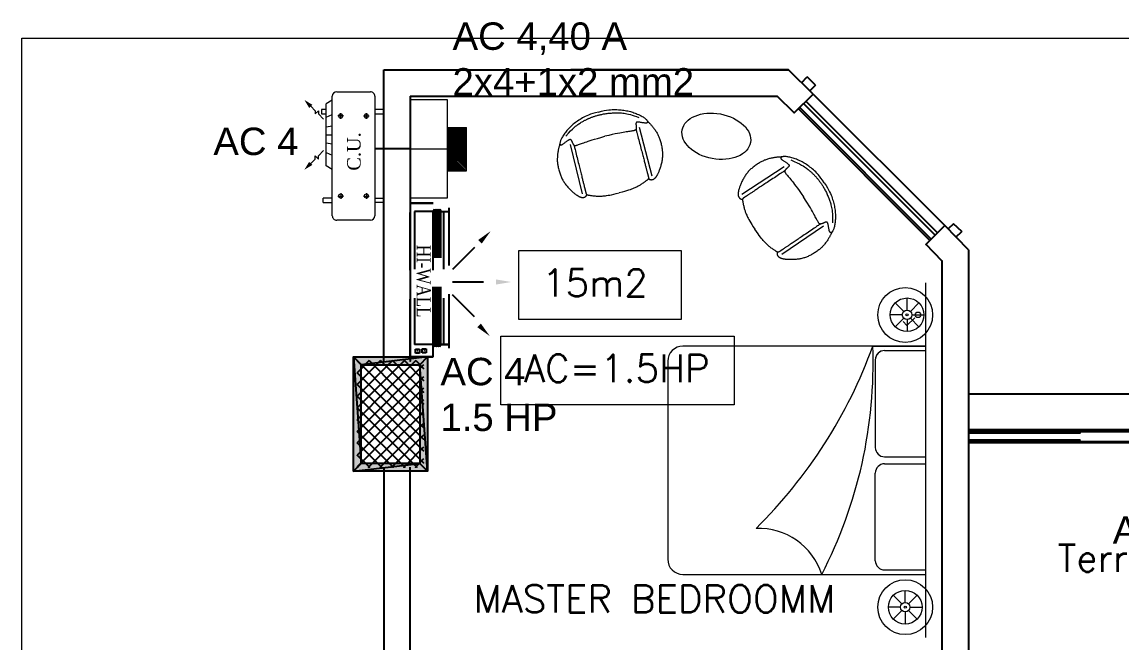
# Model space of a CAD drawing. Header units: inches. Extents: x 14 to 158, y 51 to 94.
# Drawn here: x 86.64 to 94.66, y 88.62 to 93.15 of the extents above; entities that cross this region are included whole.
import ezdxf

# ---------------------------------------------------------------- set-up
doc = ezdxf.new("R2010")
doc.units = ezdxf.units.IN
doc.header["$LTSCALE"] = 0.6
doc.header["$MEASUREMENT"] = 0
doc.linetypes.add('DASHED', pattern=[0.75, 0.5, -0.25])
doc.layers.get('0').update_dxf_attribs({"color": 253, "lineweight": 0})
for name, color, linetype, lineweight in [('AC-COND. UNIT', 195, 'Continuous', 0), ('ELECT', 253, 'Continuous', 0), ('fur', 253, 'Continuous', 0), ('Furniture', 253, 'Continuous', 0), ('K Furniture', 253, 'Continuous', 0), ('Layer1', 253, 'Continuous', 0), ('POWER', 4, 'Continuous', 0), ('text', 3, 'Continuous', 0)]:
    doc.layers.add(name, color=color, linetype=linetype, lineweight=lineweight)
doc.layers.add('AC-HI.WALL', color=3, linetype='DASHED')
doc.styles.add('C', font='ROMANC.SHX')
doc.styles.add('ROMANS', font='', dxfattribs={"width": 0.8})
doc.styles.add('SIMPLEX', font='SIMPLEX.SHX')
doc.styles.get("Standard").update_dxf_attribs({"font": 'arial.ttf'})
doc.styles.get('ROMANS').set_extended_font_data('Amphion')

# ---------------------------------------------------------------- blocks, each defined once
blk = doc.blocks.new('A$C7ABF570E')
at = {"layer": 'Furniture'}
for p, q in [((2.586, 0.0524), (0, 0.0524)), ((2.4874, 0.0524), (2.4296, 0.0524))]:
    blk.add_line(p, q, dxfattribs=at)
at = {"layer": 'K Furniture'}
for p, q in [((2.0143, 1.9331), (0.5718, 1.9331)), ((0.4608, 1.8221), (0.4608, 0.0467)), ((2.1252, 0.0467), (2.1252, 1.8221)), ((0.5607, 0.4183), (1.1998, 0.4183)), ((0.5607, 0.4183), (1.1998, 0.4183)), ((2.0253, 0.4183), (1.3863, 0.4183)), ((2.0253, 0.4183), (1.3863, 0.4183)), ((2.1252, 0.4366), (2.1252, 0.0467)), ((0.222, 0.2348, 0), (0.222, 0.3227, 0)), ((0.4932, 0.3508), (0.4932, 0.0524)), ((1.2673, 0.3508), (1.2673, 0.0524)), ((1.3188, 0.3508), (1.3188, 0.0524)), ((2.0929, 0.3508), (2.0929, 0.0524)), ((0.1974, 0.2246, 0), (0.1352, 0.2868, 0)), ((0.2466, 0.2246, 0), (0.3088, 0.2868, 0)), ((2.3287, 0.211), (2.2665, 0.2731)), ((2.3533, 0.2212), (2.3533, 0.3091)), ((2.3779, 0.211), (2.4401, 0.2731)), ((0.1872, 0.2, 0), (0.0993, 0.2, 0)), ((0.1974, 0.1754, 0), (0.1352, 0.1132, 0)), ((0.222, 0.1652, 0), (0.222, 0.0773, 0)), ((0.2466, 0.1754, 0), (0.3088, 0.1132, 0)), ((0.2568, 0.2, 0), (0.3447, 0.2, 0)), ((2.3185, 0.1864), (2.2306, 0.1864)), ((2.3287, 0.1617), (2.2665, 0.0996)), ((2.3779, 0.1617), (2.4401, 0.0996)), ((2.3881, 0.1864), (2.476, 0.1864)), ((2.3533, 0.1515), (2.3533, 0.0636))]:
    blk.add_line(p, q, dxfattribs=at)
for centre, radius in [((0.222, 0.2, 0), 0.2), ((0.222, 0.2, 0), 0.1227), ((2.3524, 0.2, 0), 0.2), ((2.3533, 0.1864), 0.1227), ((0.222, 0.2, 0), 0.0348), ((0.222, 0.2, 0), 0.00828), ((2.3533, 0.1864), 0.0348), ((2.3533, 0.1864), 0.00828)]:
    blk.add_circle(centre, radius, dxfattribs=at)
for centre, radius, start, end in [((0.5718, 1.8221), 0.111, 90, 180), ((2.0143, 1.8221), 0.111, 0, 90), ((0.3169, 1.2669), 0.4794, 287.4621, 2.62083), ((3.3458, 3.8037), 3.5815, 224.60229, 250.07395), ((2.0005, 3.7801), 3.3458, 242.59989, 272.13581), ((0.5607, 0.3508), 0.0675, 90, 180), ((0.5607, 0.3508), 0.0675, 90, 180), ((1.1998, 0.3508), 0.0675, 0, 90), ((1.1998, 0.3508), 0.0675, 0, 90), ((1.3863, 0.3508), 0.0675, 90, 180), ((1.3863, 0.3508), 0.0675, 90, 180), ((2.0253, 0.3508), 0.0675, 360, 90), ((2.0253, 0.3508), 0.0675, 0, 90)]:
    blk.add_arc(centre, radius, start, end, dxfattribs=at)
blk = doc.blocks.new('DCFVFD')
at = {"layer": 'fur'}
for points in [[(262.9773, -27.9732), (262.9769, -27.9729), (262.9762, -27.9724), (262.9751, -27.9716), (262.9736, -27.9705), (262.9714, -27.969), (262.9686, -27.9669), (262.9648, -27.9642), (262.9601, -27.9608), (262.9543, -27.9567), (262.9475, -27.9518), (262.94, -27.9464), (262.9319, -27.9406), (262.9233, -27.9345), (262.9146, -27.9282), (262.9058, -27.9219), (262.8971, -27.9157), (262.8887, -27.9096), (262.8805, -27.9038), (262.8727, -27.8982), (262.8652, -27.8928), (262.8579, -27.8876), (262.8509, -27.8826), (262.8442, -27.8777), (262.8377, -27.8731), (262.8315, -27.8687), (262.8256, -27.8644), (262.8198, -27.8603), (262.8144, -27.8564), (262.8092, -27.8526), (262.8042, -27.8491), (262.7994, -27.8456), (262.7948, -27.8424), (262.7905, -27.8393), (262.7864, -27.8363), (262.7825, -27.8335), (262.7788, -27.8308), (262.7752, -27.8283), (262.7719, -27.8259), (262.7687, -27.8237), (262.7658, -27.8215), (262.763, -27.8195), (262.7603, -27.8176), (262.7578, -27.8158), (262.7555, -27.8142), (262.7533, -27.8126), (262.7513, -27.8112), (262.7494, -27.8098), (262.7477, -27.8086), (262.7461, -27.8074), (262.7446, -27.8063), (262.7432, -27.8053), (262.7419, -27.8044), (262.7408, -27.8036), (262.7397, -27.8029), (262.7388, -27.8022), (262.7379, -27.8015), (262.7371, -27.801), (262.7364, -27.8005), (262.7358, -27.8), (262.7352, -27.7996), (262.7347, -27.7993), (262.7343, -27.799), (262.7339, -27.7987), (262.7336, -27.7985), (262.7333, -27.7983), (262.7331, -27.7981), (262.7328, -27.7979), (262.7326, -27.7978), (262.7324, -27.7976), (262.7321, -27.7974), (262.7318, -27.7972), (262.7315, -27.797), (262.7311, -27.7968), (262.7306, -27.7965), (262.7302, -27.7962), (262.7297, -27.7959), (262.7292, -27.7956), (262.7288, -27.7953), (262.7283, -27.7951), (262.728, -27.7948), (262.7277, -27.7947), (262.7274, -27.7945), (262.7272, -27.7944), (262.7271, -27.7944), (262.727, -27.7943), (262.7269, -27.7943), (262.7268, -27.7942), (262.7267, -27.7942), (262.7266, -27.7942), (262.7266, -27.7942), (262.7265, -27.7942), (262.7263, -27.7942), (262.7262, -27.7942), (262.726, -27.7942), (262.7257, -27.7942), (262.7254, -27.7943), (262.725, -27.7943), (262.7245, -27.7944), (262.724, -27.7945), (262.7233, -27.7947), (262.7225, -27.795), (262.7216, -27.7953), (262.7206, -27.7957), (262.7195, -27.7962), (262.7182, -27.7968), (262.7167, -27.7975), (262.715, -27.7983), (262.7131, -27.7994), (262.7109, -27.8006), (262.7085, -27.8021), (262.7057, -27.8037), (262.7026, -27.8057), (262.6991, -27.8079), (262.6953, -27.8103), (262.6913, -27.813), (262.6871, -27.8158), (262.6828, -27.8187), (262.6785, -27.8217), (262.6742, -27.8248), (262.6701, -27.8279), (262.6661, -27.831), (262.6622, -27.8341), (262.6583, -27.8374), (262.6545, -27.8408), (262.6505, -27.8444), (262.6465, -27.8483), (262.6422, -27.8526), (262.6376, -27.8573), (262.6328, -27.8624), (262.6274, -27.8683), (262.6216, -27.875), (262.615, -27.8829), (262.6077, -27.8921), (262.5995, -27.9029), (262.5903, -27.9155), (262.58, -27.9301)], [(263.0483, -27.9255), (263.0477, -27.9241), (263.047, -27.9227), (263.0463, -27.9211), (263.0455, -27.9194), (263.0446, -27.9176), (263.0437, -27.9156), (263.0427, -27.9133), (263.0415, -27.9108), (263.0402, -27.908), (263.0388, -27.905), (263.0372, -27.9017), (263.0355, -27.8981), (263.0336, -27.8944), (263.0315, -27.8904), (263.0292, -27.8863), (263.0267, -27.8819), (263.0241, -27.8774), (263.0212, -27.8728), (263.0181, -27.8682), (263.015, -27.8635), (263.0117, -27.8588), (263.0083, -27.8542), (263.0049, -27.8497), (263.0015, -27.8454), (262.9981, -27.8412), (262.9946, -27.8373), (262.9911, -27.8334), (262.9874, -27.8297), (262.9837, -27.826), (262.9797, -27.8224), (262.9755, -27.8187), (262.9711, -27.815), (262.9663, -27.8113), (262.9614, -27.8075), (262.9562, -27.8037), (262.9509, -27.7999), (262.9455, -27.7961), (262.94, -27.7925), (262.9345, -27.789), (262.9291, -27.7857), (262.9237, -27.7825), (262.9184, -27.7796), (262.9131, -27.7768), (262.9079, -27.7743), (262.9026, -27.7719), (262.8974, -27.7696), (262.8921, -27.7675), (262.8868, -27.7656), (262.8814, -27.7638), (262.8759, -27.7621), (262.8704, -27.7606), (262.8647, -27.7592), (262.859, -27.7579), (262.8532, -27.7568), (262.8472, -27.7558), (262.8412, -27.7549), (262.8351, -27.7541), (262.8289, -27.7534), (262.8227, -27.7528), (262.8166, -27.7524), (262.8107, -27.752), (262.805, -27.7518), (262.7995, -27.7516), (262.7944, -27.7515), (262.7897, -27.7515), (262.7853, -27.7516), (262.7813, -27.7517), (262.7776, -27.7519), (262.7742, -27.7521), (262.771, -27.7524), (262.7681, -27.7527), (262.7654, -27.753), (262.7628, -27.7534), (262.7604, -27.7537), (262.7582, -27.7541), (262.7561, -27.7545), (262.754, -27.7549), (262.7521, -27.7553), (262.7502, -27.7558), (262.7484, -27.7563), (262.7467, -27.7568), (262.745, -27.7574), (262.7433, -27.7579), (262.7417, -27.7586), (262.7402, -27.7592), (262.7387, -27.7598), (262.7373, -27.7605), (262.736, -27.7612), (262.7348, -27.7619), (262.7337, -27.7626), (262.7327, -27.7633), (262.7317, -27.764), (262.7308, -27.7648), (262.7299, -27.7655), (262.7291, -27.7663), (262.7283, -27.7671), (262.7276, -27.768), (262.7269, -27.7688), (262.7263, -27.7697), (262.7257, -27.7706), (262.7251, -27.7715), (262.7245, -27.7724), (262.7241, -27.7732), (262.7236, -27.7741), (262.7232, -27.775), (262.7228, -27.7758), (262.7225, -27.7766), (262.7222, -27.7775), (262.722, -27.7783), (262.7218, -27.7792), (262.7216, -27.78), (262.7214, -27.781), (262.7212, -27.7819), (262.7211, -27.7829), (262.721, -27.7839), (262.7209, -27.7849), (262.7209, -27.7859), (262.7209, -27.7868), (262.7209, -27.7877), (262.721, -27.7886), (262.7212, -27.7893), (262.7213, -27.79), (262.7215, -27.7907), (262.7218, -27.7913), (262.722, -27.7918), (262.7222, -27.7923), (262.7225, -27.7927), (262.7227, -27.7931), (262.7228, -27.7934), (262.723, -27.7937), (262.7231, -27.7939), (262.7232, -27.7941), (262.7233, -27.7943), (262.7234, -27.7944), (262.7235, -27.7945), (262.7236, -27.7946)], [(262.9965, -27.9608), (262.7476, -27.7809)], [(262.7521, -28.2908), (262.7516, -28.2905), (262.7509, -28.29), (262.7499, -28.2892), (262.7483, -28.2882), (262.7462, -28.2866), (262.7433, -28.2846), (262.7395, -28.282), (262.7347, -28.2786), (262.7289, -28.2745), (262.7221, -28.2697), (262.7145, -28.2644), (262.7063, -28.2587), (262.6977, -28.2527), (262.6889, -28.2465), (262.68, -28.2402), (262.6713, -28.2341), (262.6628, -28.2282), (262.6546, -28.2224), (262.6467, -28.2169), (262.6391, -28.2115), (262.6318, -28.2064), (262.6247, -28.2015), (262.618, -28.1967), (262.6115, -28.1922), (262.6052, -28.1878), (262.5992, -28.1836), (262.5935, -28.1795), (262.588, -28.1757), (262.5827, -28.172), (262.5777, -28.1685), (262.5729, -28.1651), (262.5683, -28.1619), (262.5639, -28.1588), (262.5598, -28.1559), (262.5558, -28.1531), (262.5521, -28.1505), (262.5485, -28.148), (262.5452, -28.1456), (262.542, -28.1434), (262.539, -28.1413), (262.5362, -28.1393), (262.5335, -28.1375), (262.531, -28.1357), (262.5287, -28.1341), (262.5265, -28.1325), (262.5244, -28.1311), (262.5225, -28.1298), (262.5208, -28.1285), (262.5191, -28.1274), (262.5176, -28.1263), (262.5162, -28.1254), (262.515, -28.1245), (262.5138, -28.1237), (262.5127, -28.1229), (262.5118, -28.1222), (262.5109, -28.1216), (262.5101, -28.1211), (262.5094, -28.1206), (262.5088, -28.1201), (262.5082, -28.1198), (262.5077, -28.1194), (262.5073, -28.1191), (262.5069, -28.1188), (262.5066, -28.1186), (262.5063, -28.1184), (262.506, -28.1182), (262.5058, -28.1181), (262.5056, -28.1179), (262.5054, -28.1177), (262.5051, -28.1175), (262.5048, -28.1173), (262.5045, -28.1171), (262.5041, -28.1168), (262.5037, -28.1165), (262.5033, -28.1161), (262.5029, -28.1158), (262.5024, -28.1154), (262.502, -28.1151), (262.5016, -28.1148), (262.5013, -28.1145), (262.501, -28.1143), (262.5008, -28.1141), (262.5007, -28.1139), (262.5005, -28.1138), (262.5004, -28.1137), (262.5004, -28.1136), (262.5003, -28.1136), (262.5003, -28.1135), (262.5002, -28.1135), (262.5002, -28.1134), (262.5002, -28.1133), (262.5001, -28.1132), (262.5001, -28.113), (262.5, -28.1128), (262.5, -28.1126), (262.4999, -28.1123), (262.4998, -28.1119), (262.4997, -28.1114), (262.4997, -28.1108), (262.4996, -28.1101), (262.4996, -28.1093), (262.4996, -28.1084), (262.4996, -28.1073), (262.4997, -28.106), (262.4999, -28.1046), (262.5, -28.103), (262.5003, -28.1011), (262.5007, -28.0989), (262.5011, -28.0965), (262.5017, -28.0937), (262.5023, -28.0905), (262.5031, -28.0869), (262.5041, -28.0829), (262.5051, -28.0786), (262.5063, -28.0739), (262.5075, -28.069), (262.5089, -28.064), (262.5103, -28.0589), (262.5118, -28.0539), (262.5133, -28.0489), (262.5149, -28.0441), (262.5166, -28.0394), (262.5184, -28.0347), (262.5203, -28.0299), (262.5225, -28.025), (262.5248, -28.0199), (262.5274, -28.0144), (262.5303, -28.0086), (262.5336, -28.0023), (262.5373, -27.9953), (262.5418, -27.9876), (262.547, -27.9788), (262.5533, -27.9688), (262.5608, -27.9575), (262.5696, -27.9446), (262.58, -27.9301)], [(262.9935, -28.2233), (263.0044, -28.2079), (263.0136, -28.1941), (263.0212, -28.1816), (263.0276, -28.1704), (263.0328, -28.1601), (263.0371, -28.1505), (263.0408, -28.1415), (263.0441, -28.1328), (263.0471, -28.1242), (263.0499, -28.1158), (263.0525, -28.1075), (263.0548, -28.0992), (263.057, -28.091), (263.0589, -28.083), (263.0607, -28.075), (263.0622, -28.067), (263.0635, -28.0592), (263.0645, -28.0514), (263.0654, -28.0436), (263.0661, -28.036), (263.0666, -28.0284), (263.0669, -28.0209), (263.067, -28.0135), (263.0669, -28.0062), (263.0667, -27.9989), (263.0663, -27.9918), (263.0657, -27.9849), (263.0651, -27.9783), (263.0642, -27.9719), (263.0633, -27.9658), (263.0622, -27.9601), (263.0611, -27.9548), (263.0599, -27.95), (263.0585, -27.9456), (263.0572, -27.9416), (263.0558, -27.9381), (263.0544, -27.935), (263.053, -27.9323), (263.0517, -27.93), (263.0503, -27.928), (263.0491, -27.9264), (263.0479, -27.9251), (263.0468, -27.924), (263.0457, -27.9233), (263.0446, -27.9228), (263.0436, -27.9225), (263.0425, -27.9224), (263.0415, -27.9224), (263.0404, -27.9226), (263.0393, -27.923), (263.0382, -27.9236), (263.0372, -27.9244), (263.0361, -27.9256), (263.0351, -27.927), (263.0341, -27.9289), (263.0331, -27.9313), (263.0322, -27.934), (263.0314, -27.9372), (263.0305, -27.9407), (263.0297, -27.9444), (263.0289, -27.9483), (263.0282, -27.9522), (263.0274, -27.9561), (263.0266, -27.9598), (263.0259, -27.9634), (263.0251, -27.9668), (263.0243, -27.9699), (263.0235, -27.9728), (263.0227, -27.9754), (263.0218, -27.9778), (263.0211, -27.9799), (263.0203, -27.9816), (263.0195, -27.9831), (263.0187, -27.9842), (263.0179, -27.9851), (263.017, -27.9857), (263.0161, -27.9861), (263.0151, -27.9863), (263.0139, -27.9863), (263.0127, -27.9862), (263.0113, -27.9859), (263.0099, -27.9855), (263.0083, -27.985), (263.0066, -27.9844), (263.0048, -27.9837), (263.003, -27.9829), (263.0012, -27.9821), (262.9993, -27.9812), (262.9974, -27.9803), (262.9956, -27.9794), (262.9937, -27.9784), (262.9918, -27.9775), (262.99, -27.9767), (262.9883, -27.9759), (262.9865, -27.9751), (262.9849, -27.9745), (262.9833, -27.974), (262.9817, -27.9737), (262.9802, -27.9734), (262.9788, -27.9732), (262.9774, -27.9732), (262.9761, -27.9733), (262.9749, -27.9735), (262.9737, -27.9738), (262.9725, -27.9742), (262.9714, -27.9747), (262.9702, -27.9756), (262.969, -27.9767), (262.9676, -27.9782), (262.9661, -27.9801), (262.9644, -27.9826), (262.9624, -27.9857), (262.9602, -27.9894), (262.9577, -27.9937), (262.9548, -27.9986), (262.9517, -28.0041), (262.9483, -28.0101), (262.9446, -28.0166), (262.9406, -28.0236), (262.9363, -28.0311), (262.9316, -28.039), (262.9264, -28.0477), (262.9204, -28.0575), (262.9133, -28.0687), (262.9049, -28.0817), (262.8949, -28.097), (262.8831, -28.1147), (262.8692, -28.1352)], [(263.0506, -27.9828), (263.0497, -28.0063), (263.0485, -28.026), (263.0472, -28.0422), (263.0456, -28.0555), (263.0439, -28.0664), (263.0422, -28.0754), (263.0403, -28.083), (263.0384, -28.0898), (263.0365, -28.0961), (263.0346, -28.1021), (263.0327, -28.1078), (263.0308, -28.1131), (263.029, -28.1181), (263.0273, -28.1228), (263.0256, -28.1271), (263.0239, -28.1312), (263.0224, -28.135), (263.0209, -28.1385), (263.0195, -28.1418), (263.018, -28.145), (263.0166, -28.1481), (263.0151, -28.1512), (263.0136, -28.1543), (263.012, -28.1575), (263.0103, -28.1608), (263.0085, -28.1642), (263.0067, -28.1678), (263.0047, -28.1714), (263.0027, -28.1751), (263.0006, -28.1788), (262.9985, -28.1826), (262.9963, -28.1863), (262.994, -28.19), (262.9917, -28.1937), (262.9894, -28.1975), (262.9869, -28.2012), (262.9844, -28.205), (262.9817, -28.2088), (262.9789, -28.2127), (262.976, -28.2167), (262.9729, -28.2207), (262.9697, -28.2249), (262.9664, -28.2292), (262.9628, -28.2335), (262.9592, -28.2379), (262.9554, -28.2423), (262.9514, -28.2468), (262.9473, -28.2513), (262.9431, -28.2559), (262.9387, -28.2604), (262.9343, -28.2649), (262.9297, -28.2694), (262.9252, -28.2738), (262.9206, -28.2782), (262.9161, -28.2824), (262.9116, -28.2864), (262.9072, -28.2903), (262.9028, -28.2941), (262.8982, -28.2979), (262.8934, -28.3016), (262.8884, -28.3054), (262.8829, -28.3093), (262.8769, -28.3133), (262.8702, -28.3176), (262.8629, -28.3221), (262.8548, -28.3268), (262.8459, -28.3317), (262.8359, -28.3367), (262.825, -28.3418), (262.813, -28.3469), (262.7998, -28.3519), (262.7854, -28.3568)], [(262.7306, -28.3736), (262.729, -28.3734), (262.7274, -28.3733), (262.7257, -28.3731), (262.7239, -28.3729), (262.7219, -28.3727), (262.7197, -28.3725), (262.7172, -28.3723), (262.7145, -28.372), (262.7114, -28.3717), (262.7081, -28.3714), (262.7044, -28.371), (262.7005, -28.3705), (262.6963, -28.37), (262.6919, -28.3693), (262.6872, -28.3686), (262.6823, -28.3676), (262.6772, -28.3666), (262.6719, -28.3654), (262.6665, -28.3641), (262.661, -28.3626), (262.6555, -28.3611), (262.65, -28.3594), (262.6447, -28.3577), (262.6395, -28.3559), (262.6344, -28.354), (262.6295, -28.3521), (262.6247, -28.35), (262.62, -28.3478), (262.6153, -28.3455), (262.6106, -28.3429), (262.6057, -28.3402), (262.6008, -28.3372), (262.5957, -28.334), (262.5904, -28.3306), (262.5851, -28.327), (262.5798, -28.3232), (262.5745, -28.3193), (262.5692, -28.3153), (262.5641, -28.3113), (262.5592, -28.3073), (262.5544, -28.3032), (262.5499, -28.2992), (262.5456, -28.2952), (262.5414, -28.2911), (262.5374, -28.2869), (262.5335, -28.2827), (262.5298, -28.2784), (262.5262, -28.2741), (262.5228, -28.2696), (262.5194, -28.2649), (262.5161, -28.2602), (262.5129, -28.2553), (262.5098, -28.2503), (262.5068, -28.2452), (262.5039, -28.24), (262.501, -28.2346), (262.4983, -28.229), (262.4956, -28.2234), (262.493, -28.2178), (262.4906, -28.2122), (262.4883, -28.2067), (262.4861, -28.2014), (262.4841, -28.1963), (262.4824, -28.1915), (262.4808, -28.1871), (262.4794, -28.1829), (262.4782, -28.1791), (262.4772, -28.1755), (262.4763, -28.1722), (262.4755, -28.1692), (262.4748, -28.1663), (262.4742, -28.1636), (262.4737, -28.1611), (262.4732, -28.1587), (262.4728, -28.1565), (262.4725, -28.1543), (262.4722, -28.1523), (262.472, -28.1503), (262.4718, -28.1484), (262.4717, -28.1465), (262.4716, -28.1447), (262.4715, -28.1429), (262.4715, -28.1412), (262.4716, -28.1394), (262.4717, -28.1378), (262.4718, -28.1362), (262.472, -28.1347), (262.4722, -28.1332), (262.4725, -28.1319), (262.4727, -28.1306), (262.4731, -28.1293), (262.4734, -28.1282), (262.4738, -28.1271), (262.4743, -28.126), (262.4748, -28.125), (262.4753, -28.124), (262.4758, -28.123), (262.4764, -28.1221), (262.477, -28.1212), (262.4777, -28.1203), (262.4783, -28.1195), (262.479, -28.1187), (262.4796, -28.1179), (262.4803, -28.1172), (262.481, -28.1166), (262.4816, -28.116), (262.4823, -28.1154), (262.483, -28.1148), (262.4837, -28.1143), (262.4844, -28.1138), (262.4852, -28.1133), (262.486, -28.1129), (262.4869, -28.1124), (262.4878, -28.112), (262.4887, -28.1115), (262.4896, -28.1111), (262.4905, -28.1108), (262.4914, -28.1105), (262.4922, -28.1102), (262.4931, -28.11), (262.4938, -28.1099), (262.4946, -28.1098), (262.4953, -28.1098), (262.4959, -28.1098), (262.4965, -28.1098), (262.497, -28.1099), (262.4975, -28.11), (262.4979, -28.1101), (262.4982, -28.1101), (262.4985, -28.1102), (262.4988, -28.1102), (262.499, -28.1103), (262.4992, -28.1103), (262.4994, -28.1103), (262.4995, -28.1104), (262.4996, -28.1104)], [(262.9935, -28.2233), (262.9826, -28.2388), (262.9725, -28.252), (262.9633, -28.2633), (262.9548, -28.273), (262.9468, -28.2813), (262.9392, -28.2886), (262.9319, -28.2951), (262.9248, -28.301), (262.9177, -28.3067), (262.9107, -28.3121), (262.9036, -28.3173), (262.8966, -28.3223), (262.8897, -28.327), (262.8827, -28.3315), (262.8757, -28.3358), (262.8687, -28.3398), (262.8617, -28.3437), (262.8547, -28.3473), (262.8477, -28.3506), (262.8407, -28.3538), (262.8337, -28.3568), (262.8267, -28.3595), (262.8198, -28.3621), (262.8128, -28.3645), (262.8059, -28.3666), (262.7991, -28.3686), (262.7924, -28.3704), (262.7859, -28.3719), (262.7796, -28.3733), (262.7735, -28.3744), (262.7678, -28.3753), (262.7624, -28.376), (262.7575, -28.3764), (262.7529, -28.3766), (262.7487, -28.3766), (262.745, -28.3765), (262.7416, -28.3762), (262.7385, -28.3758), (262.7359, -28.3753), (262.7336, -28.3747), (262.7316, -28.374), (262.73, -28.3734), (262.7287, -28.3726), (262.7276, -28.3718), (262.7268, -28.371), (262.7262, -28.3701), (262.7257, -28.3691), (262.7254, -28.3681), (262.7252, -28.367), (262.7252, -28.3659), (262.7254, -28.3647), (262.7258, -28.3634), (262.7266, -28.362), (262.7276, -28.3606), (262.7291, -28.359), (262.731, -28.3573), (262.7333, -28.3556), (262.736, -28.3537), (262.739, -28.3518), (262.7423, -28.3498), (262.7456, -28.3478), (262.7491, -28.3458), (262.7525, -28.3437), (262.7558, -28.3418), (262.7589, -28.3398), (262.7618, -28.338), (262.7645, -28.3362), (262.767, -28.3345), (262.7692, -28.3328), (262.7711, -28.3313), (262.7728, -28.3299), (262.7742, -28.3285), (262.7753, -28.3273), (262.7762, -28.3262), (262.7767, -28.3251), (262.777, -28.3241), (262.7771, -28.3231), (262.7769, -28.3221), (262.7766, -28.321), (262.776, -28.3199), (262.7753, -28.3187), (262.7745, -28.3174), (262.7734, -28.3161), (262.7723, -28.3147), (262.7711, -28.3133), (262.7698, -28.3119), (262.7684, -28.3104), (262.7669, -28.3089), (262.7654, -28.3074), (262.7639, -28.306), (262.7624, -28.3045), (262.761, -28.3031), (262.7596, -28.3017), (262.7582, -28.3002), (262.757, -28.2989), (262.7558, -28.2975), (262.7548, -28.2961), (262.754, -28.2948), (262.7532, -28.2935), (262.7526, -28.2922), (262.7521, -28.2909), (262.7518, -28.2897), (262.7515, -28.2884), (262.7514, -28.2872), (262.7514, -28.286), (262.7516, -28.2847), (262.752, -28.2833), (262.7526, -28.2818), (262.7536, -28.28), (262.7549, -28.2779), (262.7567, -28.2755), (262.7589, -28.2726), (262.7617, -28.2693), (262.7649, -28.2655), (262.7686, -28.2612), (262.7728, -28.2564), (262.7773, -28.2512), (262.7823, -28.2456), (262.7875, -28.2395), (262.7931, -28.2329), (262.7991, -28.2259), (262.8055, -28.2181), (262.8128, -28.2092), (262.821, -28.1988), (262.8306, -28.1865), (262.8416, -28.1721), (262.8544, -28.1551), (262.8692, -28.1352)], [(262.7467, -28.313), (262.4946, -28.1376)]]:
    blk.add_lwpolyline(points, dxfattribs=at)
blk = doc.blocks.new('S1')
for p, q in [((0.04, 0.069), (0.14, 0.242)), ((0.14, 0.242), (0.227, 0.192))]:
    blk.add_line(p, q)
blk.add_circle((0, 0), 0.05)
blk = doc.blocks.new('A$C685158DF')
at = {"layer": 'AC-HI.WALL', "color": 2}
for p, q in [((0, -0.4), (0, 0.4)), ((0, 0.4), (0.12, 0.4)), ((0, -0.4), (0, 0.4)), ((0.0235, 0.356), (0.0235, -0.3358)), ((0.1068, 0.356), (0.0235, 0.356)), ((0.12, 0.356), (0.1068, 0.356)), ((0.12, 0.356), (0.1068, 0.356)), ((0.12, -0.4), (0.12, 0.4)), ((0.12, -0.4), (0.12, 0.4)), ((0.1249, 0.3673), (0.12, 0.356)), ((0.1249, 0.3673), (0.12, 0.356)), ((0.12, 0.356), (0.2027, 0.356)), ((0.12, -0.3358), (0.12, 0.356)), ((0.12, -0.3358), (0.12, 0.356)), ((0.12, 0.356), (0.2027, 0.356)), ((0.1249, 0.3673), (0.1299, 0.356)), ((0.1249, 0.3673), (0.1299, 0.356)), ((0.1349, 0.3673), (0.1299, 0.356)), ((0.1349, 0.3673), (0.1299, 0.356)), ((0.1299, -0.3358), (0.1299, 0.356)), ((0.1299, -0.3358), (0.1299, 0.356)), ((0.1349, 0.3673), (0.1399, 0.356)), ((0.1349, 0.3673), (0.1399, 0.356)), ((0.1448, 0.3673), (0.1399, 0.356)), ((0.1448, 0.3673), (0.1399, 0.356)), ((0.1399, -0.3358), (0.1399, 0.356)), ((0.1399, -0.3358), (0.1399, 0.356)), ((0.1448, 0.3673), (0.1498, 0.356)), ((0.1448, 0.3673), (0.1498, 0.356)), ((0.1548, 0.3673), (0.1498, 0.356)), ((0.1548, 0.3673), (0.1498, 0.356)), ((0.1498, -0.3358), (0.1498, 0.356)), ((0.1548, 0.3673), (0.1598, 0.356)), ((0.1548, 0.3673), (0.1598, 0.356)), ((0.1598, 0.356), (0.2027, 0.356)), ((0.1598, -0.3358), (0.1598, 0.356)), ((0.1598, -0.3358), (0.1598, 0.356)), ((0.1598, 0.356), (0.2027, 0.356)), ((0.174, 0.356), (0.174, -0.3358)), ((0.174, 0.356), (0.174, -0.3358)), ((0.2027, 0.3753), (0.2027, -0.355)), ((0.2027, 0.3753), (0.2027, -0.355)), ((0.3352, 0.1696), (0.2202, 0.0546)), ((0.3352, 0.1696), (0.2202, 0.0546)), ((0.3828, -0.0111), (0.2202, -0.0111)), ((0.3828, -0.0111), (0.2202, -0.0111)), ((0.3352, -0.1918), (0.2202, -0.0769)), ((0.3352, -0.1918), (0.2202, -0.0769)), ((0.0928, -0.3358), (0.0235, -0.3358)), ((0.2027, -0.3358), (0.0928, -0.3358)), ((0.2027, -0.3358), (0.0928, -0.3358)), ((0.12, -0.3358), (0.1068, -0.3358)), ((0.12, -0.3358), (0.1068, -0.3358)), ((0.1249, -0.3471), (0.12, -0.3358)), ((0.1249, -0.3471), (0.12, -0.3358)), ((0.1249, -0.3471), (0.1299, -0.3358)), ((0.1249, -0.3471), (0.1299, -0.3358)), ((0.1349, -0.3471), (0.1299, -0.3358)), ((0.1349, -0.3471), (0.1299, -0.3358)), ((0.1349, -0.3471), (0.1399, -0.3358)), ((0.1349, -0.3471), (0.1399, -0.3358)), ((0.1448, -0.3471), (0.1399, -0.3358)), ((0.1448, -0.3471), (0.1399, -0.3358)), ((0.1448, -0.3471), (0.1498, -0.3358)), ((0.1448, -0.3471), (0.1498, -0.3358)), ((0.1548, -0.3471), (0.1498, -0.3358)), ((0.1548, -0.3471), (0.1498, -0.3358)), ((0.1548, -0.3471), (0.1598, -0.3358)), ((0.1548, -0.3471), (0.1598, -0.3358)), ((0.1598, -0.3358), (0.2027, -0.3358)), ((0.1598, -0.3358), (0.2027, -0.3358)), ((0.12, -0.4), (0, -0.4)), ((0.12, -0.4), (0, -0.4))]:
    blk.add_line(p, q, dxfattribs=at)
for points in [[(0.12, -0.4), (0.12, 0.4), (0, 0.4), (0, -0.4)], [(0.0489, -0.3603), (0.0489, -0.3803), (0.0289, -0.3803), (0.0289, -0.3603)], [(0.0489, -0.3603), (0.0489, -0.3803), (0.0289, -0.3803), (0.0289, -0.3603)], [(0.0836, -0.3591), (0.0836, -0.3791), (0.0636, -0.3791), (0.0636, -0.3591)], [(0.0836, -0.3591), (0.0836, -0.3791), (0.0636, -0.3791), (0.0636, -0.3591)]]:
    blk.add_lwpolyline(points, close=True, dxfattribs=at)
at = {"layer": 'AC-HI.WALL', "color": 2, "const_width": 0.00371}
for points in [[(0.0387, -0.3683, 1), (0.0387, -0.3721, 1)], [(0.0387, -0.3683, 1), (0.0387, -0.3721, 1)], [(0.0745, -0.3666, 1), (0.0745, -0.3704, 1)], [(0.0745, -0.3666, 1), (0.0745, -0.3704, 1)]]:
    blk.add_lwpolyline(points, format="xyb", close=True, dxfattribs=at)
at = {"layer": 'AC-HI.WALL', "color": 2}
for points in [[(0.3543, 0.2076), (0.3731, 0.1888), (0.42, 0.2545)], [(0.3543, 0.2076), (0.3731, 0.1888), (0.42, 0.2545)], [(0.4474, 0.0027), (0.4474, -0.0239), (0.5271, -0.0106)], [(0.4474, 0.0027), (0.4474, -0.0239), (0.5271, -0.0106)], [(0.3499, -0.2457), (0.3686, -0.2269), (0.4156, -0.2926)], [(0.3499, -0.2457), (0.3686, -0.2269), (0.4156, -0.2926)]]:
    blk.add_solid(points, dxfattribs=at)
at = {"layer": 'AC-HI.WALL', "color": 2, "insert": (0.0331, -0.0063), "char_height": 0.073015, "width": 1.967177, "attachment_point": 8, "rotation": 270, "style": 'ROMANS'}
blk.add_mtext('\\A1;{\\fTimes New Roman|b0|i0|c0|p18;HI-WALL}', dxfattribs=at)
blk = doc.blocks.new('*X36')
at = {"color": 0}
for p, q in [((375.833, -121.97), (376.007, -121.796)), ((375.833, -121.956), (375.993, -121.796)), ((375.833, -121.942), (375.979, -121.796)), ((375.833, -121.928), (375.965, -121.796)), ((375.833, -121.914), (375.951, -121.796)), ((375.833, -121.9), (375.936, -121.796)), ((375.833, -121.886), (375.922, -121.796)), ((375.833, -121.871), (375.908, -121.796)), ((375.833, -121.857), (375.894, -121.796)), ((375.833, -121.843), (375.88, -121.796)), ((375.833, -121.829), (375.866, -121.796)), ((375.833, -121.815), (375.852, -121.796)), ((375.833, -121.801), (375.837, -121.796)), ((375.845, -121.972), (376.021, -121.796)), ((375.859, -121.972), (376.035, -121.796)), ((375.873, -121.972), (376.05, -121.796)), ((375.887, -121.972), (376.064, -121.796)), ((375.901, -121.972), (376.078, -121.796)), ((375.916, -121.972), (376.092, -121.796)), ((375.93, -121.972), (376.106, -121.796)), ((375.944, -121.972), (376.12, -121.796)), ((375.958, -121.972), (376.134, -121.796)), ((375.972, -121.972), (376.149, -121.796)), ((375.986, -121.972), (376.163, -121.796)), ((376, -121.972), (376.177, -121.796)), ((376.015, -121.972), (376.191, -121.796)), ((376.029, -121.972), (376.205, -121.796)), ((376.043, -121.972), (376.219, -121.796)), ((376.057, -121.972), (376.233, -121.797)), ((376.071, -121.972), (376.233, -121.811)), ((376.085, -121.972), (376.233, -121.825)), ((376.099, -121.972), (376.233, -121.839)), ((376.114, -121.972), (376.233, -121.853)), ((376.128, -121.972), (376.233, -121.867)), ((376.142, -121.972), (376.233, -121.882)), ((376.156, -121.972), (376.233, -121.896)), ((376.17, -121.972), (376.233, -121.91)), ((376.184, -121.972), (376.233, -121.924)), ((376.198, -121.972), (376.233, -121.938)), ((376.213, -121.972), (376.233, -121.952)), ((376.227, -121.972), (376.233, -121.966))]:
    blk.add_line(p, q, dxfattribs=at)
blk = doc.blocks.new('CB')
at = {"layer": 'POWER'}
for points in [[(28.6177, 18.9493), (28.9241, 18.9493)], [(28.6177, 18.8142), (28.6177, 18.9493)], [(28.9241, 18.8142), (28.9241, 18.9493)], [(29.1209, 18.5492), (28.4248, 18.5492), (28.4248, 18.8142), (29.1209, 18.8142), (29.1209, 18.5492)], [(28.7728, 18.5492), (28.7728, 18.8142)]]:
    blk.add_lwpolyline(points, dxfattribs=at)
at = {"layer": 'POWER', "xscale": -0.76608, "yscale": 0.76608, "zscale": 0.76608, "rotation": 359.9999999999998}
blk.add_blockref('*X36', (316.8421, 112.2548), dxfattribs=at)
blk = doc.blocks.new('A$C408B1B4C')
at = {"layer": 'AC-COND. UNIT', "color": 2}
for p, q in [((-0.2872, 0.02), (-0.0622, 0.02)), ((-0.3172, -0.0364), (-0.3573, -0.0611)), ((-0.3573, -0.4747), (-0.3573, -0.0611)), ((-0.3172, -0.8087), (-0.3172, -0.01)), ((-0.0322, -0.01), (-0.0322, -0.8087)), ((-0.4614, -0.0769), (-0.4319, -0.1064)), ((-0.4319, -0.1278), (-0.4105, -0.1064)), ((-0.4319, -0.1064), (-0.4319, -0.1278)), ((-0.4105, -0.1064), (-0.4105, -0.1278)), ((-0.4105, -0.1278), (-0.3758, -0.1625)), ((-0.3887, -0.0983), (-0.3887, -0.1272)), ((-0.3573, -0.0983), (-0.3887, -0.0983)), ((-0.3887, -0.1272), (-0.3573, -0.1272)), ((-0.3573, -0.1491), (-0.3172, -0.1322)), ((-0.2413, -0.1415), (-0.2803, -0.1415)), ((-0.2608, -0.161), (-0.2608, -0.122)), ((-0.1082, -0.1415), (-0.0692, -0.1415)), ((-0.0887, -0.161), (-0.0887, -0.122)), ((0.0289, -0.0983), (-0.0322, -0.0983)), ((-0.0322, -0.1272), (0.0289, -0.1272)), ((0.0289, -0.0983), (0.0289, -0.1272)), ((-0.3573, -0.2146), (-0.3172, -0.2076)), ((-0.3573, -0.2679), (-0.3172, -0.2679)), ((-0.3573, -0.3211), (-0.3172, -0.3282)), ((-0.4614, -0.4588), (-0.4319, -0.4294)), ((-0.4319, -0.408), (-0.4105, -0.4294)), ((-0.4319, -0.4294), (-0.4319, -0.408)), ((-0.4105, -0.408), (-0.3758, -0.3732)), ((-0.4105, -0.4294), (-0.4105, -0.408)), ((-0.3573, -0.3866), (-0.3172, -0.4036)), ((-0.3172, -0.4993), (-0.3573, -0.4747)), ((-0.2608, -0.6576), (-0.2608, -0.6966)), ((-0.0887, -0.6576), (-0.0887, -0.6966)), ((-0.3172, -0.6915), (-0.3784, -0.6915)), ((-0.3784, -0.7203), (-0.3784, -0.6915)), ((-0.3784, -0.7203), (-0.3172, -0.7203)), ((-0.2803, -0.6771), (-0.2413, -0.6771)), ((-0.1082, -0.6771), (-0.0692, -0.6771)), ((-0.0322, -0.6915), (0.0289, -0.6915)), ((0.0289, -0.7203), (-0.0322, -0.7203)), ((0.0289, -0.7203), (0.0289, -0.6915)), ((-0.0622, -0.8387), (-0.2872, -0.8387))]:
    blk.add_line(p, q, dxfattribs=at)
for centre, start, end in [((-0.2872, -0.01), 90, 180), ((-0.0622, -0.01), 0, 90), ((-0.2872, -0.8087), 180, 270), ((-0.0622, -0.8087), 270, 0)]:
    blk.add_arc(centre, 0.03, start, end, dxfattribs=at)
at = {"layer": 'AC-COND. UNIT', "color": 2, "extrusion": (6.64157e-26, 1.99247e-25, -1)}
for centre in [(-0.2608, -0.1415), (-0.0887, -0.1415)]:
    blk.add_ellipse(centre, major_axis=(0.00968, -0.00968), ratio=1, dxfattribs=at)
at = {"layer": 'AC-COND. UNIT', "color": 2}
for centre in [(-0.2608, -0.6771), (-0.0887, -0.6771)]:
    blk.add_ellipse(centre, major_axis=(0.00968, 0.00968), ratio=1, dxfattribs=at)
for points in [[(-0.472, -0.0876), (-0.4509, -0.0665), (-0.5041, -0.0342)], [(-0.472, -0.4482), (-0.4509, -0.4692), (-0.5041, -0.5016)]]:
    blk.add_solid(points, dxfattribs=at)
at = {"layer": 'AC-COND. UNIT', "color": 2, "linetype": 'Continuous', "insert": (-0.1257, -0.5075), "char_height": 0.09, "width": 2.16666, "attachment_point": 7, "rotation": 90, "style": 'C'}
blk.add_mtext('\\A1;{\\fTimes New Roman|b0|i0|c0|p18;C.U.}', dxfattribs=at)

msp = doc.modelspace()

# ---------------------------------------------------------------- hatches: boundary and pattern name
h = msp.add_hatch(color=256)
h.paths.add_polyline_path([(89.5406, 90.6451), (89.5958, 90.7044), (89.1131, 90.6451)])
h.paths.add_polyline_path([(89.5958, 90.7044), (89.1131, 90.6451), (89.0565, 90.7044)])
h.paths.add_polyline_path([(89.1131, 90.6451), (89.0565, 90.7044), (89.1131, 89.9279)])
h.paths.add_polyline_path([(89.0565, 90.7044), (89.1131, 89.9279), (89.0565, 89.8714)])
h.paths.add_polyline_path([(89.1131, 89.9279), (89.0565, 89.8714), (89.5406, 89.9279)])
h.paths.add_polyline_path([(89.0565, 89.8714), (89.5406, 89.9279), (89.5958, 89.8714)])
h.paths.add_polyline_path([(89.5406, 89.9279), (89.5958, 89.8714), (89.5406, 90.6451)])
h.paths.add_polyline_path([(89.5958, 89.8714), (89.5406, 90.6451), (89.5958, 90.7044)])

# ---------------------------------------------------------------- linework, layer by layer
for points in [[(86.6371, 93.0265), (118.3781, 93.0265), (118.3781, 73.4364), (86.6371, 73.4364)], [(90.2633, 91.4789), (91.4482, 91.4789), (91.4482, 90.9772), (90.2633, 90.9772)], [(90.1311, 90.856), (91.8348, 90.856), (91.8348, 90.3543), (90.1311, 90.3543)]]:
    msp.add_lwpolyline(points, close=True)
at = {"linetype": 'Continuous', "lineweight": -2}
for points in [[(89.2786, 90.6726), (89.2786, 92.7978), (89.2786, 92.7978)], [(89.2786, 90.6726), (89.2786, 92.7978), (89.2786, 92.7978)], [(89.2786, 92.7978), (92.2298, 92.7978), (92.2298, 92.7978)], [(89.2786, 92.7978), (92.2298, 92.7978), (92.2298, 92.7978)], [(92.2298, 92.7978), (90.6411, 92.7978), (90.6411, 92.7978)], [(92.4104, 92.6185), (92.2298, 92.7978), (92.2298, 92.7978)], [(92.3249, 92.7026), (92.3677, 92.7454), (92.3677, 92.7454)], [(92.4284, 92.6847), (92.3677, 92.7454), (92.3677, 92.7454)], [(92.4284, 92.6847), (92.3856, 92.6433), (92.3856, 92.6433)], [(89.4689, 92.6047), (89.4689, 90.6726), (89.4689, 90.6726)], [(89.4689, 92.6047), (89.4689, 90.6726), (89.4689, 90.6726)], [(89.4689, 92.6047), (92.1484, 92.6047), (92.1484, 92.6047)], [(89.473, 92.6047), (92.1484, 92.6047), (92.1484, 92.6047)], [(92.4104, 92.6185), (92.2725, 92.4834), (92.1484, 92.6047)], [(93.4337, 91.6752), (93.3951, 91.6366), (93.3951, 91.6366)], [(93.4944, 91.6187), (93.4337, 91.6752), (93.4337, 91.6752)], [(93.3703, 91.6614), (93.2324, 91.5235), (93.2324, 91.5235)], [(93.544, 91.4849), (93.3703, 91.6614), (93.3703, 91.6614)], [(93.4516, 91.5773), (93.4944, 91.6187), (93.4944, 91.6187)], [(93.2296, 91.5277), (93.3496, 91.4035), (93.3496, 91.4035)], [(93.544, 91.4849), (93.544, 88.3848), (93.544, 88.3848)], [(93.3496, 91.4077), (93.3496, 88.5048)], [(89.5116, 90.6768), (89.0841, 90.2451), (89.0841, 90.2451)], [(89.4275, 90.6768), (89.0841, 90.3334), (89.0841, 90.3334)], [(89.342, 90.6768), (89.0841, 90.4189), (89.0841, 90.4189)], [(89.2538, 90.6768), (89.0841, 90.503), (89.0841, 90.503)], [(89.1696, 90.6768), (89.0841, 90.5885), (89.0841, 90.5885)], [(89.0841, 90.6768), (89.5682, 90.1886), (89.5682, 90.1886)], [(89.5682, 90.6451), (89.0841, 90.161), (89.0841, 90.161)], [(89.1696, 90.6768), (89.5682, 90.2768), (89.5682, 90.2768)], [(89.2538, 90.6768), (89.5682, 90.3623), (89.5682, 90.3623)], [(89.342, 90.6768), (89.5682, 90.4465), (89.5682, 90.4465)], [(89.4275, 90.6768), (89.5682, 90.532), (89.5682, 90.532)], [(89.5116, 90.6768), (89.5682, 90.6202), (89.5682, 90.6202)], [(89.0841, 90.5885), (89.5682, 90.1045), (89.5682, 90.1045)], [(89.5682, 90.5596), (89.0841, 90.0769), (89.0841, 90.0769)], [(89.0841, 90.503), (89.5682, 90.0203), (89.5682, 90.0203)], [(89.5682, 90.4754), (89.0841, 89.9886), (89.0841, 89.9886)], [(89.0841, 90.4189), (89.5682, 89.9321), (89.5682, 89.9321)], [(89.5682, 90.3899), (89.0841, 89.9031), (89.0841, 89.9031)], [(95.7781, 90.4327), (93.5468, 90.4327), (93.5468, 90.4327)], [(89.0841, 90.3334), (89.5185, 89.9004), (89.5185, 89.9004)], [(89.5682, 90.3017), (89.1655, 89.9004), (89.1655, 89.9004)], [(89.0841, 90.2451), (89.4303, 89.9004), (89.4303, 89.9004)], [(89.0841, 90.161), (89.3461, 89.9004), (89.3461, 89.9004)], [(89.5682, 90.2175), (89.251, 89.9004), (89.251, 89.9004)], [(89.0841, 90.0769), (89.2606, 89.9004), (89.2606, 89.9004)], [(89.5682, 90.1334), (89.3351, 89.9004), (89.3351, 89.9004)], [(89.0841, 89.9886), (89.1724, 89.9004), (89.1724, 89.9004)], [(89.5682, 90.0452), (89.4234, 89.9004), (89.4234, 89.9004)], [(89.0841, 89.9031), (89.0883, 89.9004), (89.0883, 89.9004)], [(89.2786, 89.9004), (89.2786, 88.1917), (89.2786, 88.1917)], [(89.2786, 89.9004), (89.2786, 88.1917), (89.2786, 88.1917)], [(89.4689, 87.5739), (89.4689, 89.9004), (89.4689, 89.9004)], [(89.4689, 87.5739), (89.4689, 89.9004), (89.4689, 89.9004)], [(89.5682, 89.9597), (89.5075, 89.9004), (89.5075, 89.9004)]]:
    msp.add_lwpolyline(points, dxfattribs=at)
for points in [[(89.5958, 90.7044), (89.1131, 90.6451), (89.0565, 90.7044)], [(89.1131, 90.6451), (89.0565, 90.7044), (89.1131, 89.9279)], [(89.0565, 90.7044), (89.1131, 89.9279), (89.0565, 89.8714)], [(89.5406, 90.6451), (89.5958, 90.7044), (89.1131, 90.6451)], [(89.5958, 89.8714), (89.5406, 90.6451), (89.5958, 90.7044)], [(89.5406, 89.9279), (89.5958, 89.8714), (89.5406, 90.6451)], [(89.1131, 89.9279), (89.0565, 89.8714), (89.5406, 89.9279)], [(89.0565, 89.8714), (89.5406, 89.9279), (89.5958, 89.8714)]]:
    msp.add_lwpolyline(points, close=True, dxfattribs=at)
msp.add_ellipse((91.7039, 92.3123), major_axis=(-0.2494, 0.0462), ratio=0.651475)
at = {"layer": 'AC-HI.WALL'}
msp.add_line((89.4689, 92.2201), (89.2119, 92.2208), dxfattribs=at)
at = {"layer": 'Layer1', "linetype": 'Continuous', "lineweight": -2}
for points in [[(92.3401, 92.5509), (93.2999, 91.5911), (93.2999, 91.5911)], [(92.3567, 92.5689), (93.3179, 91.609), (93.3179, 91.609)], [(92.4104, 92.6185), (93.3703, 91.6614), (93.3703, 91.6614)], [(92.3043, 92.5123), (93.2613, 91.5525), (93.2613, 91.5525)], [(92.3111, 92.5234), (93.271, 91.5621), (93.271, 91.5621)], [(95.7781, 90.172), (93.5468, 90.172), (93.5468, 90.172)], [(93.5468, 90.161), (95.7781, 90.161), (95.7781, 90.161)], [(93.5468, 90.15), (94.3591, 90.15), (94.3591, 90.15)], [(93.5468, 90.1003), (94.3591, 90.1003), (94.3591, 90.1003)], [(93.5468, 90.0865), (95.7781, 90.0865), (95.7781, 90.0865)], [(95.7781, 90.0769), (93.5468, 90.0769), (93.5468, 90.0769)]]:
    msp.add_lwpolyline(points, dxfattribs=at)

# ---------------------------------------------------------------- block references
at = {"xscale": 1.199999999999988, "yscale": 1.199999999999988, "zscale": 1.199999999999988}
for p, rotation in [((309.513, -137.5747), 139.6706302748599), ((-52.0145, -190.6289), 69.04268497474692)]:
    msp.add_blockref('DCFVFD', p, dxfattribs=dict(at, rotation=rotation))
at = {"rotation": 90}
msp.add_blockref('A$C7ABF570E', (93.2821, 88.6574), dxfattribs=at)
at = {"layer": 'AC-COND. UNIT', "color": 195, "linetype": 'ByBlock', "xscale": 1.090075653201809, "yscale": 1.090075653201809, "zscale": 1.090075653201809, "rotation": 0.00079189730224354}
msp.add_blockref('A$C408B1B4C', (89.2471, 92.6147, 0), dxfattribs=at)
at = {"layer": 'AC-HI.WALL', "extrusion": (1.79906e-05, -7.16102e-15, 1), "xscale": 1.401482343527688, "yscale": 1.401482343527688, "zscale": 1.401482343527688, "rotation": 359.9999999999999}
msp.add_blockref('A$C685158DF', (89.4689, 91.265, 0.0016), dxfattribs=at)
at = {"layer": 'ELECT', "xscale": 0.3999999999999985, "yscale": 0.3999999999999985, "zscale": 0.3999999999999985, "rotation": 163.3410660341956}
msp.add_blockref('S1', (93.175, 91.0107), dxfattribs=at)
at = {"layer": 'POWER', "lineweight": 50, "xscale": -1.026564000000004, "yscale": 1.026564000000004, "zscale": 1.026564000000004, "rotation": 270}
msp.add_blockref('CB', (70.427, 62.6829), dxfattribs=at)

# ---------------------------------------------------------------- texts
at = {"style": 'SIMPLEX'}
for s, p in [('15m2', (90.4325, 91.1433, 0)), ('AC=1.5HP', (90.3003, 90.5203, 0)), ('Terrace', (94.1937, 89.1372, 0)), ('MASTER BEDROOMM', (89.931, 88.8402))]:
    msp.add_text(s, height=0.2, dxfattribs=at).set_placement(p)
at = {"layer": 'text', "linetype": 'DASHED', "char_height": 0.2, "attachment_point": 1}
for s, width, insert in [('AC 4,40 A\\P2x4+1x2 mm2', 1.885638, (89.7791, 93.1424)), ('AC 4', 0.657378, (88.0335, 92.3754)), ('AC 4\\P1.5 HP', 1.199427, (89.6906, 90.6971)), ('AC 8', 0.657378, (94.5957, 89.5414))]:
    msp.add_mtext_dynamic_manual_height_columns(s, width=width, gutter_width=1, heights=[0], dxfattribs=dict(at, insert=insert))

doc.saveas('drawing.dxf')
